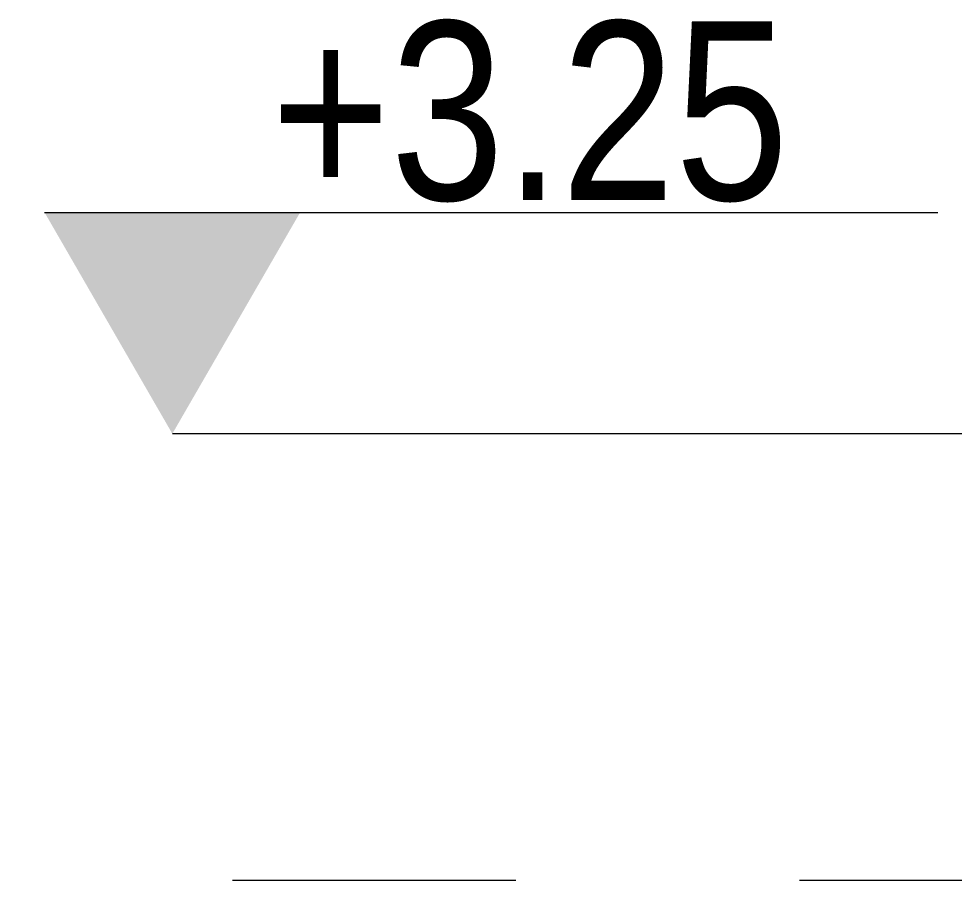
# Model space of a CAD drawing. Header units: centimetres. Extents: x -1370 to 284, y -187 to 830.
# Drawn here: x -1318.3 to -1265.9, y 300 to 348.2 of the extents above; entities that cross this region are included whole.
import ezdxf

# ---------------------------------------------------------------- set-up
doc = ezdxf.new("R2010")
doc.units = ezdxf.units.CM
doc.linetypes.add('Dash', pattern=[31.75, 15.875, -15.875])
for name, color, linetype, lineweight in [('A-ANNO-NOTE', 7, 'Continuous', 9), ('A-FLOR-LEVL', 7, 'Continuous', 9), ('G-ANNO-DIMS', 7, 'Continuous', 9)]:
    doc.layers.add(name, color=color, linetype=linetype, lineweight=lineweight)
doc.styles.add('Arial Narrow_1', font='ARIALN.TTF', dxfattribs={"height": 10})

# ---------------------------------------------------------------- blocks, each defined once
blk = doc.blocks.new('Spot Elevations - ELEVATION_PROJECT-150941-В-В')
at = {"layer": 'A-ANNO-NOTE'}
blk.add_hatch(color=256, dxfattribs=at).paths.add_polyline_path([(-1114.25, 748.166), (-1099.94, 748.166), (-1107.095, 735.773)])
blk.add_line((-1114.25, 748.166), (-1064.25, 748.166), dxfattribs=at)

msp = doc.modelspace()

# ---------------------------------------------------------------- linework, layer by layer
at = {"layer": 'A-FLOR-LEVL', "linetype": 'Dash'}
msp.add_line((-1369.855, 300), (207.443, 300), dxfattribs=at)
at = {"layer": 'G-ANNO-DIMS'}
for p, q in [((-1300.129, 325), (-1309.716, 325)), ((-1221.587, 325), (-1300.129, 325))]:
    msp.add_line(p, q, dxfattribs=at)

# ---------------------------------------------------------------- block references
msp.add_blockref('Spot Elevations - ELEVATION_PROJECT-150941-В-В', (-202.621, -410.773), dxfattribs=at)

# ---------------------------------------------------------------- texts
at = {"layer": 'G-ANNO-DIMS', "insert": (-1304.197, 348.087), "char_height": 10, "width": 34.75359, "attachment_point": 1, "line_spacing_factor": 0.974696, "style": 'Arial Narrow_1'}
msp.add_mtext('+3.25', dxfattribs=at)

doc.saveas('drawing.dxf')
